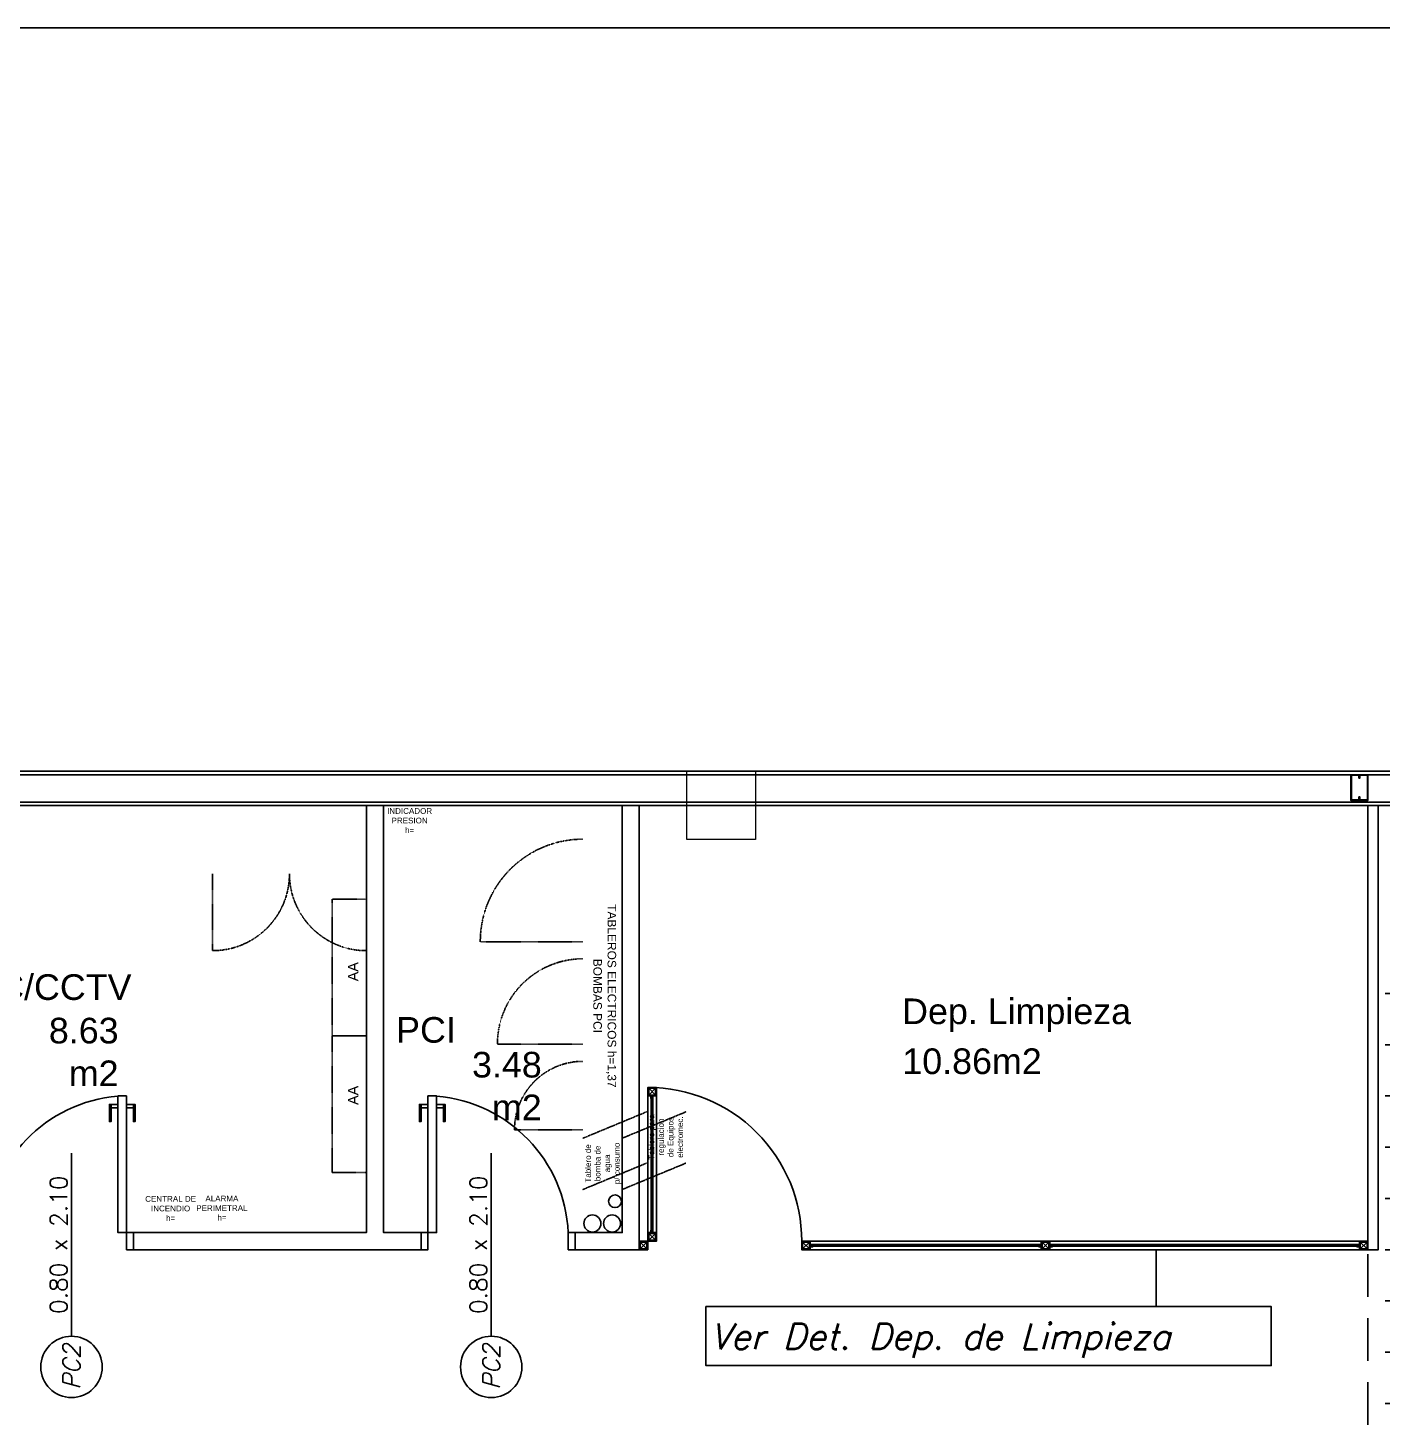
# Model space of a CAD drawing. Header units: millimetres. Extents: x 2698011 to 2856548, y 1019778 to 1210064.
# Drawn here: x 2751756 to 2759676, y 1169196 to 1177361 of the extents above; entities that cross this region are included whole.
import ezdxf
from ezdxf.enums import TextEntityAlignment as Align

# ---------------------------------------------------------------- set-up
doc = ezdxf.new("R2010")
doc.units = ezdxf.units.MM
doc.set_wipeout_variables(frame=1)
doc.linetypes.add('HIDDEN', pattern=[0.375, 0.25, -0.125])
for name, color, linetype in [('.cota', 9, 'Continuous'), ('.REVOQUE', 9, 'Continuous'), ('1- MUROS', 9, 'Continuous'), ('A-Aberturas', 9, 'Continuous'), ('AREA', 9, 'Continuous'), ('Arq. Durlock', 9, 'Continuous'), ('Arq. Escalera', 9, 'Continuous'), ('Arq. Mamparas metálicas', 9, 'Continuous'), ('Arq. Mob. Móvil', 9, 'Continuous'), ('LOTES', 9, 'Continuous'), ('MAMP CHAPA 0.06', 9, 'Continuous'), ('Mampostería', 9, 'Continuous'), ('nombre de locales', 9, 'Continuous'), ('nombre de locales-m2', 9, 'Continuous'), ('nomenclatura de aberturas', 9, 'Continuous'), ('piso', 9, 'Continuous'), ('Referencia', 9, 'HIDDEN'), ('Textos', 9, 'Continuous')]:
    doc.layers.add(name, color=color, linetype=linetype)
doc.layers.add('PILAR_REF', color=9, linetype='Continuous', lineweight=0)
doc.styles.add('_ROMANS', font='ROMANS.SHX')
doc.styles.add('_Romans Obl', font='ROMANS.SHX', dxfattribs={"oblique": 15})
doc.styles.add('arial', font='arial.ttf')
doc.styles.get("Standard").update_dxf_attribs({"font": 'arial.ttf'})

# ---------------------------------------------------------------- blocks, each defined once
blk = doc.blocks.new('A$C1FB93DB3')
at = {"layer": 'LOTES', "linetype": 'HIDDEN', "ltscale": 3}
blk.add_line((-9.0237, -10.8426), (-18.1495, -104.5753), dxfattribs=at)
at = {"layer": 'LOTES', "ltscale": 3}
blk.add_line((-5.1149, -15.5849), (-13.3985, -100.6673), dxfattribs=at)
blk = doc.blocks.new('escalera')
at = {"layer": 'Arq. Escalera', "linetype": 'HIDDEN'}
for p, q in [((7.1468, 4.8289), (8.5969, 4.8289)), ((8.5969, 4.8289), (10.0467, 4.829)), ((7.1469, 4.5289), (8.5969, 4.5289)), ((8.5969, 4.5289), (10.0467, 4.529)), ((7.1469, 4.2289), (8.5969, 4.2289)), ((8.5969, 4.2289), (10.0467, 4.229)), ((7.1469, 3.9289), (8.5969, 3.9289)), ((8.5969, 3.9289), (10.0467, 3.929)), ((7.1469, 3.6289), (8.5969, 3.6289)), ((8.5969, 3.6289), (10.0467, 3.629)), ((7.1469, 3.3289), (8.5969, 3.3289)), ((8.5969, 3.3289), (10.0468, 3.329)), ((7.1469, 3.0289), (8.597, 3.0289)), ((8.597, 3.0289), (10.0468, 3.029)), ((8.597, 2.7289), (10.0468, 2.729)), ((8.597, 2.4289), (10.0468, 2.429)), ((8.597, 2.1289), (10.0468, 2.129)), ((8.597, 1.8289), (10.0468, 1.829))]:
    blk.add_line(p, q, dxfattribs=at)
at = {"layer": 'Arq. Escalera'}
for p, q in [((7.147, 2.7289), (8.597, 2.7289)), ((7.147, 2.4289), (8.597, 2.4289)), ((7.147, 2.1289), (8.597, 2.1289)), ((7.147, 1.8289), (8.597, 1.8289))]:
    blk.add_line(p, q, dxfattribs=at)
at = {"layer": 'Arq. Escalera', "linetype": 'HIDDEN'}
for points in [[(7.1469, 2.7289), (7.1468, 5.9289), (10.0466, 5.929), (10.0468, 1.529)], [(8.597, 2.7289), (8.5969, 4.8289)], [(10.0468, 1.529), (8.5971, 1.5289)]]:
    blk.add_lwpolyline(points, dxfattribs=at)
at = {"layer": 'Arq. Escalera'}
for points in [[(7.1471, 1.5289), (7.147, 1.5289), (7.1469, 2.7289)], [(8.5971, 1.5289), (8.597, 2.7289)], [(8.5971, 1.5289), (7.1471, 1.5289)]]:
    blk.add_lwpolyline(points, dxfattribs=at)
at = {"linetype": 'HIDDEN'}
blk.add_wipeout([(8.6971, 1.5289), (8.6471, 1.5289), (8.6469, 4.8789), (8.5469, 4.8789), (8.5471, 1.5289), (8.4971, 1.5289), (8.4969, 4.9289), (8.6969, 4.9289)], dxfattribs=at).translate(0, 0, 0).dxf.layer = 'Arq. Escalera'
blk.add_wipeout([(9.9968, 1.529), (9.9468, 1.529), (9.9466, 5.829), (7.2468, 5.8289), (7.2471, 1.5289), (7.1971, 1.5289), (7.1968, 5.879), (9.9966, 5.879), (9.9969, 1.529)], dxfattribs=at).translate(0, 0, 0).dxf.layer = 'Arq. Escalera'
at = {"layer": 'Arq. Escalera', "linetype": 'HIDDEN'}
blk.add_line((8.5968, 5.929), (8.5971, 1.529), dxfattribs=at)
at = {"layer": 'Arq. Escalera'}
for points in [[(7.872, 1.5289), (7.8718, 5.3289), (9.3217, 5.329), (9.3219, 1.529)], [(10.0468, 1.829), (9.3219, 1.529), (8.647, 1.8289)]]:
    blk.add_lwpolyline(points, dxfattribs=at)
blk.add_circle((7.872, 1.5289), 0.0622, dxfattribs=at)
blk = doc.blocks.new('A$C41334740')
at = {"linetype": 'ByBlock'}
for points, elevation in [([(0.01, 0.8), (0.05, 0.8), (0.05, 0.9), (0.05, 0.9), (0.05, 0.9), (0.01, 0.9)], 41.5944), ([(0.91, 0.8), (0.87, 0.8), (0.87, 0.9), (0.87, 0.9), (0.87, 0.9), (0.91, 0.9)], 41.5948), ([(0.05, 0.05), (0, 0.05), (0, 0.15), (0.01, 0.15), (0.01, 0.05)], 41.5944), ([(0.1, 0.05), (0.15, 0.05), (0.15, 0.15), (0.14, 0.15), (0.14, 0.05)], 41.5944), ([(0.01, 0.07), (0.05, 0.07)], 41.5944), ([(0.14, 0.07), (0.1, 0.07)], 41.5944)]:
    blk.add_lwpolyline(points, dxfattribs=dict(at, elevation=elevation))
at = {"linetype": 'ByBlock', "elevation": 41.5944}
blk.add_lwpolyline([(0.05, 0), (0.05, 0.8), (0.1, 0.8), (0.1, 0)], close=True, dxfattribs=at)
at = {"linetype": 'ByBlock'}
blk.add_arc((0.0325, 0.8371, 41.5952), 0.8383, 274.61539, 357.46275, dxfattribs=at)
blk = doc.blocks.new('cot abert izq')
blk.add_line((0.359, 0), (2.501, 0))
blk.add_circle((0, 0), 0.359)
at = {"style": '_ROMANS'}
for tag, p in [('DIM', (1.43, 0.05)), ('ANT', (1.43, -0.25))]:
    blk.add_attdef(tag, text='', height=0.2, rotation=360, dxfattribs=at).set_placement(p, align=Align.CENTER)
at = {"style": '_Romans Obl', "oblique": 15}
blk.add_attdef('ABERTURA', text='', height=0.2, rotation=360, dxfattribs=at).set_placement((0, 0), align=Align.MIDDLE_CENTER)

msp = doc.modelspace()

# ---------------------------------------------------------------- linework, layer by layer
at = {"layer": '.cota'}
msp.add_lwpolyline([(2758354.115, 1170210.806), (2758354.114, 1169878.142)], dxfattribs=at)
msp.add_lwpolyline([(2755721.698, 1169878.142), (2759027.516, 1169878.142), (2759027.516, 1169532.762), (2755721.698, 1169532.762)], close=True, dxfattribs=at)
at = {"layer": '.REVOQUE'}
msp.add_lwpolyline([(2741975.849, 1172810.659), (2762493.242, 1172810.676), (2762493.082, 1173010.339), (2741825.849, 1173010.659), (2741825.849, 1170210.659), (2741975.849, 1170210.659)], close=True, dxfattribs=at)
msp.add_lwpolyline([(2759540.31, 1172860.385), (2759543.31, 1172860.385), (2759543.31, 1172840.385), (2759493.31, 1172840.385), (2759493.31, 1172990.385), (2759543.31, 1172990.385), (2759543.31, 1172970.385), (2759540.31, 1172970.385), (2759540.31, 1172987.385), (2759496.31, 1172987.385), (2759496.31, 1172843.385), (2759540.31, 1172843.385), (2759540.31, 1172860.385), (2759543.31, 1172860.385)])
at = {"layer": '1- MUROS'}
for points in [[(2754056.008, 1170210.659), (2754056.008, 1170310.659), (2753836.006, 1170310.659), (2753836.004, 1172810.669), (2753736.004, 1172810.669), (2753736.006, 1170310.659), (2752372.903, 1170310.659), (2752372.903, 1170210.659), (2754056.008, 1170210.659)], [(2755332.085, 1172810.659), (2755331.956, 1170210.806), (2754956.003, 1170210.677), (2754955.995, 1170310.677), (2755232.085, 1170310.792), (2755232.085, 1172810.659), (2755332.085, 1172810.659)]]:
    msp.add_lwpolyline(points, dxfattribs=at)
at = {"layer": 'Arq. Durlock'}
msp.add_line((2753836.006, 1170310.772), (2753836.004, 1172810.632), dxfattribs=at)
at = {"layer": 'Arq. Mamparas metálicas'}
for p, q in [((2755381.957, 1170310.806), (2755381.985, 1171110.806)), ((2755401.95, 1170325.807), (2755401.992, 1171108.306)), ((2755411.95, 1170313.307), (2755411.984, 1171108.306)), ((2755431.988, 1171110.806), (2755431.957, 1170310.806)), ((2757682.993, 1170260.806), (2756331.956, 1170260.778)), ((2756331.956, 1170210.778), (2757682.993, 1170210.804)), ((2756334.456, 1170240.771), (2757680.493, 1170240.776)), ((2756346.956, 1170230.77), (2757680.493, 1170230.81)), ((2759543.288, 1170260.811), (2757732.993, 1170260.806)), ((2757732.993, 1170210.806), (2759543.288, 1170210.809)), ((2757735.493, 1170240.799), (2759540.788, 1170240.78)), ((2757747.993, 1170230.799), (2759540.788, 1170230.815))]:
    msp.add_line(p, q, dxfattribs=at)
at = {"layer": 'Arq. Mamparas metálicas', "linetype": 'ByBlock'}
for p, q in [((2755387.084, 1171115.806), (2755427.084, 1171155.806)), ((2755387.084, 1171155.806), (2755427.084, 1171115.806)), ((2755387.112, 1170265.806), (2755427.112, 1170305.806)), ((2755387.112, 1170305.806), (2755427.112, 1170265.806)), ((2755376.8, 1170215.806), (2755336.8, 1170255.806)), ((2755376.799, 1170255.806), (2755336.8, 1170215.806)), ((2756326.8, 1170215.778), (2756286.8, 1170255.778)), ((2756326.799, 1170255.778), (2756286.8, 1170215.778)), ((2757727.837, 1170215.806), (2757687.837, 1170255.806)), ((2757727.837, 1170255.806), (2757687.837, 1170215.806))]:
    msp.add_line(p, q, dxfattribs=at)
at = {"layer": 'Arq. Mamparas metálicas'}
for points in [[(2755381.927, 1171110.806), (2755381.927, 1171160.806), (2755431.927, 1171160.806), (2755431.927, 1171110.806)], [(2755387.084, 1171115.806), (2755387.084, 1171155.806), (2755427.084, 1171155.806), (2755427.084, 1171115.806)], [(2755387.084, 1171115.806), (2755387.084, 1171155.806), (2755427.084, 1171155.806), (2755427.084, 1171115.806)], [(2755381.956, 1170260.806), (2755381.956, 1170310.806), (2755431.956, 1170310.806), (2755431.956, 1170260.806)], [(2755387.112, 1170265.806), (2755387.112, 1170305.806), (2755427.112, 1170305.806), (2755427.112, 1170265.806)], [(2755387.112, 1170265.806), (2755387.112, 1170305.806), (2755427.112, 1170305.806), (2755427.112, 1170265.806)], [(2755381.956, 1170210.806), (2755381.956, 1170260.806), (2755331.956, 1170260.806), (2755331.956, 1170210.806)], [(2755376.799, 1170215.806), (2755376.799, 1170255.806), (2755336.799, 1170255.806), (2755336.799, 1170215.806)], [(2755376.8, 1170215.806), (2755376.8, 1170255.806), (2755336.8, 1170255.806), (2755336.8, 1170215.806)], [(2756331.956, 1170210.778), (2756331.956, 1170260.778), (2756281.956, 1170260.778), (2756281.956, 1170210.778)], [(2756326.799, 1170215.778), (2756326.799, 1170255.778), (2756286.799, 1170255.778), (2756286.799, 1170215.778)], [(2756326.8, 1170215.778), (2756326.8, 1170255.778), (2756286.8, 1170255.778), (2756286.8, 1170215.778)], [(2757732.993, 1170210.806), (2757732.993, 1170260.806), (2757682.993, 1170260.806), (2757682.993, 1170210.806)], [(2757727.837, 1170215.806), (2757727.837, 1170255.806), (2757687.837, 1170255.806), (2757687.837, 1170215.806)], [(2757727.837, 1170215.806), (2757727.837, 1170255.806), (2757687.837, 1170255.806), (2757687.837, 1170215.806)]]:
    msp.add_lwpolyline(points, close=True, dxfattribs=at)
at = {"layer": 'Arq. Mamparas metálicas', "linetype": 'ByBlock'}
for points in [[(2755414.482, 1171110.806), (2755414.482, 1171108.306), (2755401.982, 1171108.306), (2755401.982, 1171095.806), (2755399.482, 1171095.807), (2755399.482, 1171110.807), (2755414.482, 1171110.806)], [(2755414.454, 1170310.807), (2755414.454, 1170313.307), (2755401.954, 1170313.307), (2755401.954, 1170325.807), (2755399.454, 1170325.807), (2755399.454, 1170310.807), (2755414.454, 1170310.807)], [(2756331.956, 1170243.275), (2756334.456, 1170243.275), (2756334.456, 1170230.775), (2756346.956, 1170230.775), (2756346.956, 1170228.275), (2756331.956, 1170228.275), (2756331.956, 1170243.275)], [(2757682.993, 1170243.275), (2757680.493, 1170243.275), (2757680.493, 1170230.775), (2757667.993, 1170230.775), (2757667.993, 1170228.275), (2757682.993, 1170228.275), (2757682.993, 1170243.275)], [(2757732.993, 1170243.303), (2757735.493, 1170243.303), (2757735.493, 1170230.803), (2757747.993, 1170230.803), (2757747.993, 1170228.303), (2757732.993, 1170228.303), (2757732.993, 1170243.303)], [(2759543.288, 1170243.279), (2759540.788, 1170243.279), (2759540.788, 1170230.779), (2759528.288, 1170230.779), (2759528.288, 1170228.279), (2759543.288, 1170228.279), (2759543.288, 1170243.279)]]:
    msp.add_lwpolyline(points, dxfattribs=at)
at = {"layer": 'Arq. Mamparas metálicas'}
msp.add_arc((2755381.956, 1170260.806), 900, 359.9981992, 90.0018008, dxfattribs=at)
at = {"layer": 'Arq. Mob. Móvil'}
for centre, radius in [((2755189.831, 1170494.457, 0), 37.5), ((2755057.757, 1170364.113, 0), 50), ((2755172.767, 1170364.113, 0), 50)]:
    msp.add_circle(centre, radius, dxfattribs=at)
at = {"layer": 'Mampostería'}
msp.add_lwpolyline([(2741955.849, 1172830.659), (2762493.146, 1172830.676), (2762493.018, 1172990.34), (2741845.849, 1172990.659), (2741845.849, 1170230.659), (2741955.849, 1170230.659)], close=True, dxfattribs=at)
at = {"layer": 'PILAR_REF'}
msp.add_lwpolyline([(2755610.67, 1173010.659), (2756010.672, 1173010.659), (2756010.672, 1172610.659), (2755610.67, 1172610.659)], close=True, dxfattribs=at)
at = {"layer": 'Referencia', "ltscale": 0.5}
for p, q in [((2752836.004, 1172410.813), (2752836.004, 1171960.813)), ((2753736.004, 1172313.211), (2753736.004, 1171863.211)), ((2755001.991, 1172013.208), (2754401.991, 1172013.208)), ((2755001.991, 1171413.208), (2754501.991, 1171413.208)), ((2755001.991, 1170863.208), (2755373.907, 1171017.205)), ((2755231.991, 1170863.208), (2755603.907, 1171017.205)), ((2755001.991, 1170913.208), (2754601.991, 1170913.208)), ((2755001.991, 1170563.208), (2755373.907, 1170717.205)), ((2755231.991, 1170563.208), (2755603.907, 1170717.205))]:
    msp.add_line(p, q, dxfattribs=at)
at = {"layer": 'Referencia', "ltscale": 0.5, "elevation": 0}
for points in [[(2753536.005, 1172261.99), (2753736.005, 1172261.99), (2753736.005, 1171461.99), (2753536.005, 1171461.99), (2753536.005, 1172261.99)], [(2753536.005, 1171461.99), (2753736.005, 1171461.99), (2753736.005, 1170661.99), (2753536.005, 1170661.99), (2753536.005, 1171461.99)]]:
    msp.add_lwpolyline(points, dxfattribs=at)
at = {"layer": 'Referencia', "ltscale": 0.5}
for centre, radius, start, end in [((2755001.991, 1172013.208), 600, 90, 180), ((2752836.004, 1172410.813), 450, 270, 0), ((2753736.004, 1172410.813), 450, 180, 270), ((2755001.991, 1171413.208), 500, 90, 180), ((2755001.991, 1170913.208), 400, 90, 180)]:
    msp.add_arc(centre, radius, start, end, dxfattribs=at)

# ---------------------------------------------------------------- block references
at = {"xscale": 1000, "yscale": 1000, "zscale": 1000, "rotation": 275.5607761118083}
msp.add_blockref('A$C1FB93DB3', (2843317.747, 1169430.057), dxfattribs=at)
at = {"layer": 'A-Aberturas', "extrusion": (0, 0, -1)}
for p, xscale, yscale, zscale, rotation in [((-2752382.919, 1171110.659, 41594.39), -999.9999999999999, 1000, -999.9999999999999, 180.001140606998), ((-2754045.99, 1171110.659, 41594.39), 999.9999999999999, 999.9999999999999, -1000, 179.998859393002)]:
    msp.add_blockref('A$C41334740', p, dxfattribs=dict(at, xscale=xscale, yscale=yscale, zscale=zscale, rotation=rotation))
at = {"layer": 'nomenclatura de aberturas'}
ref = msp.add_blockref('cot abert izq', (2752011.275, 1169524.872), dxfattribs=dict(at, xscale=500.0000000000088, yscale=500.0000000000088, zscale=500.0000000000088, rotation=90.00001073071637))
ref.add_attrib('ABERTURA', 'PC2', dxfattribs={"layer": '0', "color": 2, "height": 100, "rotation": 90.0000107, "style": '_Romans Obl', "oblique": 15}).set_placement((2752011.275, 1169524.872, 0), align=Align.MIDDLE_CENTER)
ref.add_attrib('DIM', '0.80 x 2.10', dxfattribs={"layer": '0', "color": 2, "height": 100, "rotation": 90.0000107, "style": '_ROMANS'}).set_placement((2751986.275, 1170240, 0), align=Align.CENTER)
ref = msp.add_blockref('cot abert izq', (2754466.009, 1169524.872), dxfattribs=dict(at, xscale=500.0000000000088, yscale=500.0000000000088, zscale=500.0000000000088, rotation=90.00001073071637))
ref.add_attrib('ABERTURA', 'PC2', dxfattribs={"layer": '0', "color": 2, "height": 100, "rotation": 90.0000107, "style": '_Romans Obl', "oblique": 15}).set_placement((2754466.009, 1169524.872, 0), align=Align.MIDDLE_CENTER)
ref.add_attrib('DIM', '0.80 x 2.10', dxfattribs={"layer": '0', "color": 2, "height": 100, "rotation": 90.0000107, "style": '_ROMANS'}).set_placement((2754441.009, 1170240, 0), align=Align.CENTER)

# ---------------------------------------------------------------- texts
at = {"layer": '.cota', "style": '_Romans Obl', "oblique": 15}
msp.add_text('Ver Det. Dep. de Limpieza', height=151.33426, rotation=359.9999911, dxfattribs=at).set_placement((2755748.122, 1169628.267))
at = {"layer": 'nombre de locales'}
for s, p in [('TIC/CCTV', (2751396.147, 1171672.594)), ('Dep. Limpieza', (2756869.065, 1171530.985, 0)), ('PCI', (2753909.693, 1171422.252))]:
    msp.add_text(s, height=150, dxfattribs=at).set_placement(p)
at = {"layer": 'nombre de locales-m2', "char_height": 150, "attachment_point": 3}
for s, insert in [('8.63 m2', (2752286.691, 1171568.085)), ('3.48 m2', (2754761.45, 1171368.602)), ('10.86m2', (2757685.683, 1171388.755))]:
    msp.add_mtext_dynamic_manual_height_columns(s, width=3.02025, gutter_width=12.5, heights=[0], dxfattribs=dict(at, insert=insert))
at = {"layer": 'Textos', "char_height": 33.6, "style": 'arial'}
for s, insert, attachment_point in [('INDICADOR \\PPRESION\\Ph=', (2753988.658, 1172795.055, 0), 2), ('CENTRAL DE\\PINCENDIO\\Ph=', (2752590.821, 1170524.964, 0), 2), ('ALARMA \\PPERIMETRAL\\Ph=', (2752890.821, 1170381.677, 0), 8)]:
    msp.add_mtext(s, dxfattribs=dict(at, insert=insert, attachment_point=attachment_point))
at = {"layer": 'Textos', "style": 'arial'}
for s, insert, char_height, attachment_point, rotation in [('TABLEROS ELECTRICOS h=1,37\\PBOMBAS PCI', (2755062.342, 1171696.146, 42357.891), 50, 8, 270), ('AA', (2753687.948, 1171837.643, -27497.929), 60, 8, 90), ('AA', (2753687.948, 1171114.104, -27497.929), 60, 8, 90), ('Tablero para \\Pregulacion\\Pde Equipos \\Pelectromec.', (2755588.149, 1170869.857, 0.02), 33.6, 8, 90), ('Tablero de \\Pbomba de \\Pagua\\Pp/ consumo', (2755015.412, 1170715.859, 0), 33.6, 2, 90)]:
    msp.add_mtext(s, dxfattribs=dict(at, insert=insert, char_height=char_height, attachment_point=attachment_point, rotation=rotation))

# ---------------------------------------------------------------- next in the draw order: block references
at = {"layer": 'AREA', "xscale": -1000, "yscale": 1000, "zscale": 1000}
msp.add_blockref('escalera', (2769640.035, 1166881.733), dxfattribs=at)

# ---------------------------------------------------------------- next in the draw order: linework, layer by layer
msp.add_lwpolyline([(2759546.31, 1172860.385), (2759543.31, 1172860.385), (2759543.31, 1172840.385), (2759593.31, 1172840.385), (2759593.31, 1172990.385), (2759543.31, 1172990.385), (2759543.31, 1172970.385), (2759546.31, 1172970.385), (2759546.31, 1172987.385), (2759590.31, 1172987.385), (2759590.31, 1172843.385), (2759546.31, 1172843.385), (2759546.31, 1172860.385), (2759543.31, 1172860.385)])
at = {"layer": 'Arq. Mamparas metálicas', "linetype": 'ByBlock'}
for p, q in [((2759588.132, 1170215.811), (2759548.132, 1170255.811)), ((2759588.132, 1170255.811), (2759548.132, 1170215.811))]:
    msp.add_line(p, q, dxfattribs=at)
at = {"layer": 'Arq. Mamparas metálicas'}
for points in [[(2759593.288, 1170210.811), (2759593.288, 1170260.811), (2759543.288, 1170260.811), (2759543.288, 1170210.811)], [(2759588.132, 1170215.811), (2759588.132, 1170255.811), (2759548.132, 1170255.811), (2759548.132, 1170215.811)], [(2759588.132, 1170215.811), (2759588.132, 1170255.811), (2759548.132, 1170255.811), (2759548.132, 1170215.811)]]:
    msp.add_lwpolyline(points, close=True, dxfattribs=at)
at = {"layer": 'MAMP CHAPA 0.06'}
msp.add_lwpolyline([(2759593.421, 1172810.73), (2759593.285, 1170210.731), (2759653.285, 1170210.731), (2759653.349, 1172810.728), (2759593.421, 1172810.659)], dxfattribs=at)
at = {"layer": 'piso'}
msp.add_lwpolyline([(2737475.849, 1169210.659), (2737475.849, 1177360.659), (2831651.799, 1177360.659), (2831688.902, 1158882.314), (2830690.92, 1157876.284), (2830857.858, 1074736.738), (2831859.872, 1073734.724, -0.47517693), (2823806.113, 1068470.262, -0.0069099)], format="xyb", dxfattribs=at)
msp.add_lwpolyline([(2741825.849, 1173010.659), (2827310.525, 1173010.659), (2827513.494, 1071926.241), (2741825.849, 1096710.659), (2741825.849, 1173010.659)], dxfattribs=at)

doc.saveas('drawing.dxf')
